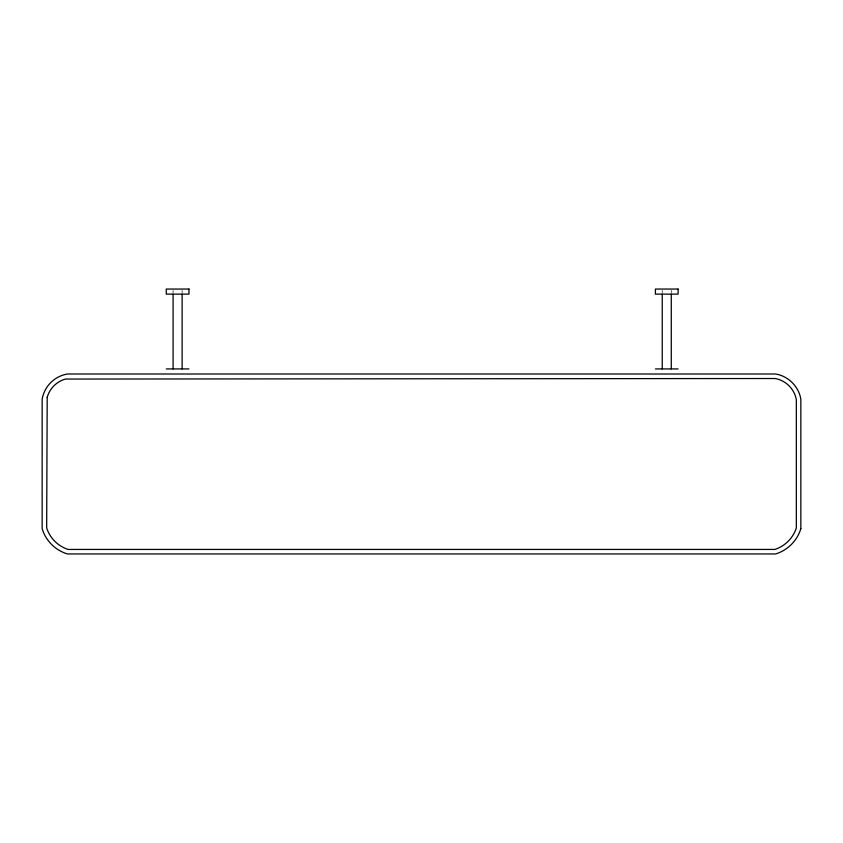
<?xml version="1.0" encoding="UTF-8"?>
<svg xmlns="http://www.w3.org/2000/svg" width="843" height="843" viewBox="0 0 843 843"><rect width="100%" height="100%" fill="white"/><g stroke="black" fill="none" stroke-linecap="round" stroke-linejoin="round"><path stroke-width="0.63" stroke-dasharray="4.21 3.16" d="M671.27 290.361L671.27 292.974M662.24 290.361L662.24 292.974M182.13 290.361L182.13 292.974M173.089 290.361L173.089 292.974"/><path stroke-width="1.26" d="M166.261 368.928L188.958 368.928M655.411 368.928L678.109 368.928M671.27 294.281L671.27 368.928M662.24 294.281L662.24 368.928M182.13 294.281L182.13 368.928M173.089 294.281L173.089 368.928M47.197 397.39L46.671 527.908L47.377 529.941A33.298 33.298 0 0 0 66.154 548.73L68.199 549.436L774.801 549.436C784.896 546.285 793.179 538.003 796.329 527.908L796.329 399.782C794.591 389.16 785.687 380.267 775.075 378.518L65.533 379.055A26.238 26.238 0 0 0 47.197 397.39M800.85 528.666C797.309 540.616 787.51 550.416 775.571 553.956L67.429 553.956A37.819 37.819 0 0 1 42.15 528.666L42.15 399.287A30.759 30.759 0 0 1 67.429 374.007L775.571 374.007C788.247 375.978 798.879 386.61 800.85 399.287L800.85 528.666M188.958 289.044L166.261 289.044L166.261 294.123L188.958 294.123L188.958 289.044M678.109 289.044L655.411 289.044L655.411 294.123L678.109 294.123L678.109 289.044"/></g></svg>
